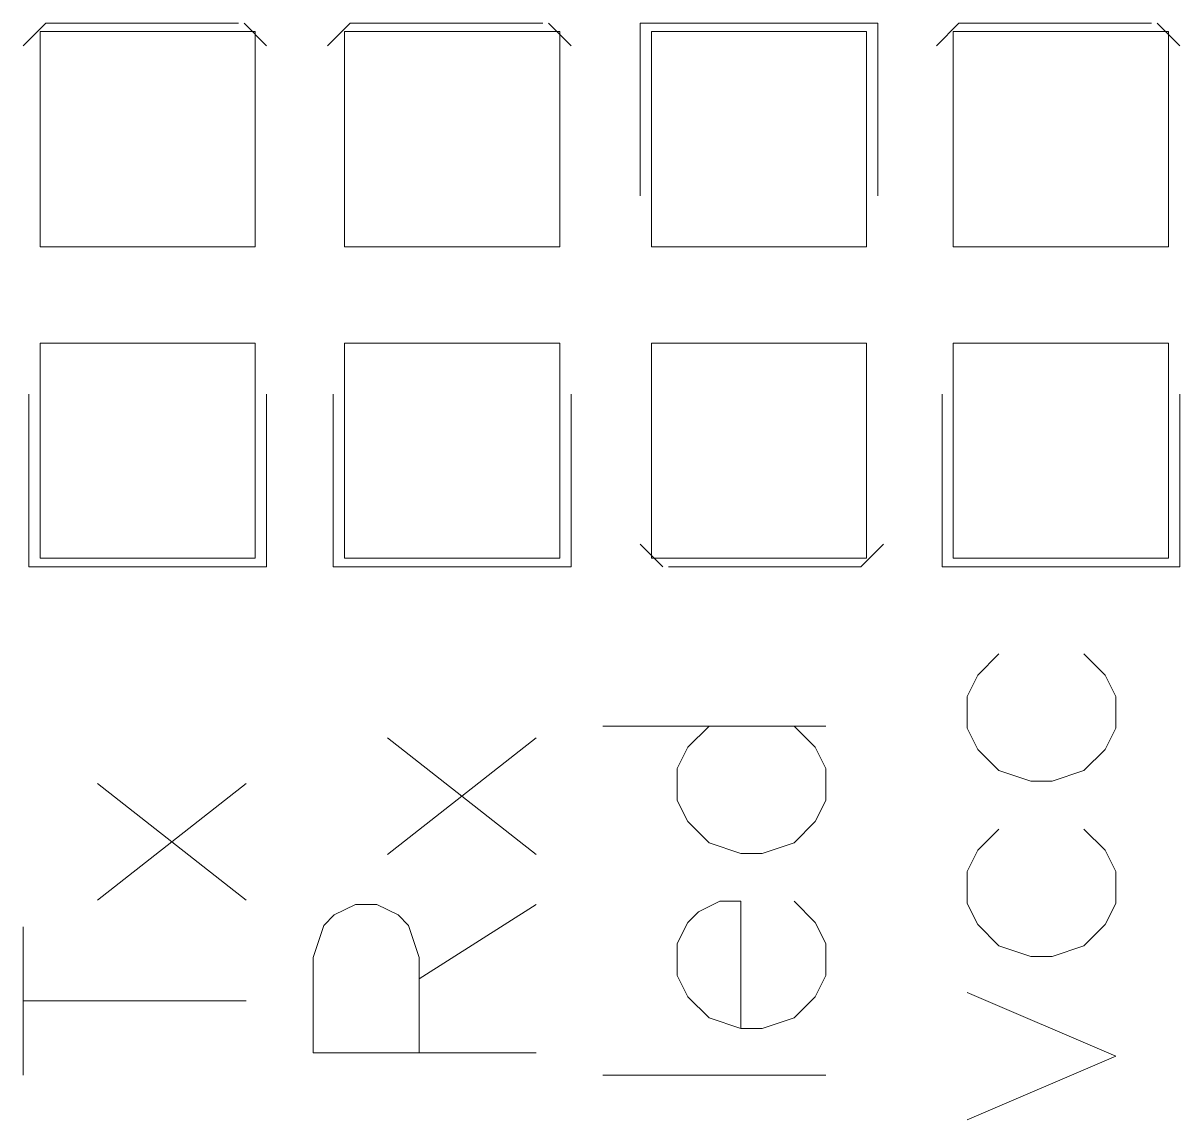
# Model space of a CAD drawing. Header units: millimetres. Extents: x -105 to 95, y -39 to 71.
# Drawn here: x -67.83 to -62.64, y 28.52 to 33.44 of the extents above; entities that cross this region are included whole.
import ezdxf

# ---------------------------------------------------------------- set-up
doc = ezdxf.new("R2010")
doc.units = ezdxf.units.MM
doc.header["$MEASUREMENT"] = 0
doc.layers.add('MultiLayer', color=7, linetype='Continuous')
doc.layers.add('TopOverlay', color=7, linetype='Continuous')

msp = doc.modelspace()

# ---------------------------------------------------------------- linework, layer by layer
at = {"layer": 'MultiLayer', "lineweight": 9}
for points in [[(-67.8262, 33.3379), (-67.8262, 33.3379), (-67.7246, 33.4395), (-67.7246, 33.4395)], [(-67.7246, 33.4395), (-67.7246, 33.4395), (-66.861, 33.4395), (-66.861, 33.4395)], [(-66.8356, 33.4395), (-66.8356, 33.4395), (-66.734, 33.3379), (-66.734, 33.3379)], [(-66.4609, 33.3379), (-66.4609, 33.3379), (-66.3593, 33.4395), (-66.3593, 33.4395)], [(-66.3593, 33.4395), (-66.3593, 33.4395), (-65.4957, 33.4395), (-65.4957, 33.4395)], [(-65.4703, 33.4395), (-65.4703, 33.4395), (-65.3687, 33.3379), (-65.3687, 33.3379)], [(-65.0593, 33.4395), (-65.0593, 33.4395), (-63.9925, 33.4395), (-63.9925, 33.4395)], [(-65.0593, 32.6648), (-65.0593, 32.6648), (-65.0593, 33.4395), (-65.0593, 33.4395)], [(-63.9925, 32.6648), (-63.9925, 32.6648), (-63.9925, 33.4395), (-63.9925, 33.4395)], [(-63.7305, 33.3379), (-63.7305, 33.3379), (-63.6289, 33.4395), (-63.6289, 33.4395)], [(-63.6289, 33.4395), (-63.6289, 33.4395), (-62.7653, 33.4395), (-62.7653, 33.4395)], [(-62.7399, 33.4395), (-62.7399, 33.4395), (-62.6383, 33.3379), (-62.6383, 33.3379)], [(-66.7848, 33.4014), (-66.7848, 33.4014), (-67.75, 33.4014), (-67.75, 33.4014)], [(-67.75, 33.4014), (-67.75, 33.4014), (-67.75, 32.4362), (-67.75, 32.4362)], [(-66.7848, 32.4362), (-66.7848, 32.4362), (-66.7848, 33.4014), (-66.7848, 33.4014)], [(-65.4195, 33.4014), (-65.4195, 33.4014), (-66.3847, 33.4014), (-66.3847, 33.4014)], [(-66.3847, 33.4014), (-66.3847, 33.4014), (-66.3847, 32.4362), (-66.3847, 32.4362)], [(-65.4195, 32.4362), (-65.4195, 32.4362), (-65.4195, 33.4014), (-65.4195, 33.4014)], [(-64.0433, 33.4014), (-64.0433, 33.4014), (-65.0085, 33.4014), (-65.0085, 33.4014)], [(-65.0085, 33.4014), (-65.0085, 33.4014), (-65.0085, 32.4362), (-65.0085, 32.4362)], [(-64.0433, 32.4362), (-64.0433, 32.4362), (-64.0433, 33.4014), (-64.0433, 33.4014)], [(-62.6891, 33.4014), (-62.6891, 33.4014), (-63.6543, 33.4014), (-63.6543, 33.4014)], [(-63.6543, 33.4014), (-63.6543, 33.4014), (-63.6543, 32.4362), (-63.6543, 32.4362)], [(-62.6891, 32.4362), (-62.6891, 32.4362), (-62.6891, 33.4014), (-62.6891, 33.4014)], [(-67.75, 32.4362), (-67.75, 32.4362), (-66.7848, 32.4362), (-66.7848, 32.4362)], [(-66.3847, 32.4362), (-66.3847, 32.4362), (-65.4195, 32.4362), (-65.4195, 32.4362)], [(-65.0085, 32.4362), (-65.0085, 32.4362), (-64.0433, 32.4362), (-64.0433, 32.4362)], [(-63.6543, 32.4362), (-63.6543, 32.4362), (-62.6891, 32.4362), (-62.6891, 32.4362)], [(-66.7848, 32.0044), (-66.7848, 32.0044), (-67.75, 32.0044), (-67.75, 32.0044)], [(-67.75, 32.0044), (-67.75, 32.0044), (-67.75, 31.0392), (-67.75, 31.0392)], [(-66.7848, 31.0392), (-66.7848, 31.0392), (-66.7848, 32.0044), (-66.7848, 32.0044)], [(-65.4195, 32.0044), (-65.4195, 32.0044), (-66.3847, 32.0044), (-66.3847, 32.0044)], [(-66.3847, 32.0044), (-66.3847, 32.0044), (-66.3847, 31.0392), (-66.3847, 31.0392)], [(-65.4195, 31.0392), (-65.4195, 31.0392), (-65.4195, 32.0044), (-65.4195, 32.0044)], [(-64.0433, 32.0044), (-64.0433, 32.0044), (-65.0085, 32.0044), (-65.0085, 32.0044)], [(-65.0085, 32.0044), (-65.0085, 32.0044), (-65.0085, 31.0392), (-65.0085, 31.0392)], [(-64.0433, 31.0392), (-64.0433, 31.0392), (-64.0433, 32.0044), (-64.0433, 32.0044)], [(-62.6891, 32.0044), (-62.6891, 32.0044), (-63.6543, 32.0044), (-63.6543, 32.0044)], [(-63.6543, 32.0044), (-63.6543, 32.0044), (-63.6543, 31.0392), (-63.6543, 31.0392)], [(-62.6891, 31.0392), (-62.6891, 31.0392), (-62.6891, 32.0044), (-62.6891, 32.0044)], [(-67.8008, 31.0011), (-67.8008, 31.0011), (-67.8008, 31.7758), (-67.8008, 31.7758)], [(-66.734, 31.0011), (-66.734, 31.0011), (-66.734, 31.7758), (-66.734, 31.7758)], [(-66.4355, 31.0011), (-66.4355, 31.0011), (-66.4355, 31.7758), (-66.4355, 31.7758)], [(-65.3687, 31.0011), (-65.3687, 31.0011), (-65.3687, 31.7758), (-65.3687, 31.7758)], [(-63.7051, 31.0011), (-63.7051, 31.0011), (-63.7051, 31.7758), (-63.7051, 31.7758)], [(-62.6383, 31.0011), (-62.6383, 31.0011), (-62.6383, 31.7758), (-62.6383, 31.7758)], [(-65.0593, 31.1027), (-65.0593, 31.1027), (-64.9577, 31.0011), (-64.9577, 31.0011)], [(-64.0687, 31.0011), (-64.0687, 31.0011), (-63.9671, 31.1027), (-63.9671, 31.1027)], [(-67.75, 31.0392), (-67.75, 31.0392), (-66.7848, 31.0392), (-66.7848, 31.0392)], [(-66.3847, 31.0392), (-66.3847, 31.0392), (-65.4195, 31.0392), (-65.4195, 31.0392)], [(-65.0085, 31.0392), (-65.0085, 31.0392), (-64.0433, 31.0392), (-64.0433, 31.0392)], [(-63.6543, 31.0392), (-63.6543, 31.0392), (-62.6891, 31.0392), (-62.6891, 31.0392)], [(-67.8008, 31.0011), (-67.8008, 31.0011), (-66.734, 31.0011), (-66.734, 31.0011)], [(-66.4355, 31.0011), (-66.4355, 31.0011), (-65.3687, 31.0011), (-65.3687, 31.0011)], [(-64.9323, 31.0011), (-64.9323, 31.0011), (-64.0687, 31.0011), (-64.0687, 31.0011)], [(-63.7051, 31.0011), (-63.7051, 31.0011), (-62.6383, 31.0011), (-62.6383, 31.0011)]]:
    msp.add_open_spline(points, degree=3, dxfattribs=at)
at = {"layer": 'TopOverlay', "color": 6, "lineweight": 9}
for points in [[(-63.4496, 30.6103), (-63.4496, 30.6103), (-63.5448, 30.5151), (-63.5448, 30.5151)], [(-62.9735, 30.5151), (-62.9735, 30.5151), (-63.0687, 30.6103), (-63.0687, 30.6103)], [(-63.5448, 30.5151), (-63.5448, 30.5151), (-63.5924, 30.4199), (-63.5924, 30.4199)], [(-62.9259, 30.4199), (-62.9259, 30.4199), (-62.9735, 30.5151), (-62.9735, 30.5151)], [(-63.5924, 30.4199), (-63.5924, 30.4199), (-63.5924, 30.2771), (-63.5924, 30.2771)], [(-62.9259, 30.2771), (-62.9259, 30.2771), (-62.9259, 30.4199), (-62.9259, 30.4199)], [(-65.2257, 30.2866), (-65.2257, 30.2866), (-64.2259, 30.2866), (-64.2259, 30.2866)], [(-64.7496, 30.2866), (-64.7496, 30.2866), (-64.8448, 30.1914), (-64.8448, 30.1914)], [(-64.2735, 30.1914), (-64.2735, 30.1914), (-64.3687, 30.2866), (-64.3687, 30.2866)], [(-63.5924, 30.2771), (-63.5924, 30.2771), (-63.5448, 30.1819), (-63.5448, 30.1819)], [(-62.9735, 30.1819), (-62.9735, 30.1819), (-62.9259, 30.2771), (-62.9259, 30.2771)], [(-66.1924, 29.7106), (-66.1924, 29.7106), (-65.5259, 30.2343), (-65.5259, 30.2343)], [(-66.1924, 30.2343), (-66.1924, 30.2343), (-65.5259, 29.7106), (-65.5259, 29.7106)], [(-64.8448, 30.1914), (-64.8448, 30.1914), (-64.8924, 30.0962), (-64.8924, 30.0962)], [(-64.2259, 30.0962), (-64.2259, 30.0962), (-64.2735, 30.1914), (-64.2735, 30.1914)], [(-63.5448, 30.1819), (-63.5448, 30.1819), (-63.4496, 30.0866), (-63.4496, 30.0866)], [(-63.0687, 30.0866), (-63.0687, 30.0866), (-62.9735, 30.1819), (-62.9735, 30.1819)], [(-64.8924, 30.0962), (-64.8924, 30.0962), (-64.8924, 29.9534), (-64.8924, 29.9534)], [(-64.2259, 29.9534), (-64.2259, 29.9534), (-64.2259, 30.0962), (-64.2259, 30.0962)], [(-63.4496, 30.0866), (-63.4496, 30.0866), (-63.3068, 30.039), (-63.3068, 30.039)], [(-63.3068, 30.039), (-63.3068, 30.039), (-63.2116, 30.039), (-63.2116, 30.039)], [(-63.2116, 30.039), (-63.2116, 30.039), (-63.0687, 30.0866), (-63.0687, 30.0866)], [(-67.4924, 29.5059), (-67.4924, 29.5059), (-66.8259, 30.0296), (-66.8259, 30.0296)], [(-67.4924, 30.0296), (-67.4924, 30.0296), (-66.8259, 29.5059), (-66.8259, 29.5059)], [(-64.8924, 29.9534), (-64.8924, 29.9534), (-64.8448, 29.8582), (-64.8448, 29.8582)], [(-64.2735, 29.8582), (-64.2735, 29.8582), (-64.2259, 29.9534), (-64.2259, 29.9534)], [(-64.8448, 29.8582), (-64.8448, 29.8582), (-64.7496, 29.7629), (-64.7496, 29.7629)], [(-64.3687, 29.7629), (-64.3687, 29.7629), (-64.2735, 29.8582), (-64.2735, 29.8582)], [(-63.4496, 29.8248), (-63.4496, 29.8248), (-63.5448, 29.7296), (-63.5448, 29.7296)], [(-62.9735, 29.7296), (-62.9735, 29.7296), (-63.0687, 29.8248), (-63.0687, 29.8248)], [(-64.7496, 29.7629), (-64.7496, 29.7629), (-64.6068, 29.7153), (-64.6068, 29.7153)], [(-64.5116, 29.7153), (-64.5116, 29.7153), (-64.3687, 29.7629), (-64.3687, 29.7629)], [(-63.5448, 29.7296), (-63.5448, 29.7296), (-63.5924, 29.6344), (-63.5924, 29.6344)], [(-62.9259, 29.6344), (-62.9259, 29.6344), (-62.9735, 29.7296), (-62.9735, 29.7296)], [(-64.6068, 29.7153), (-64.6068, 29.7153), (-64.5116, 29.7153), (-64.5116, 29.7153)], [(-63.5924, 29.6344), (-63.5924, 29.6344), (-63.5924, 29.4915), (-63.5924, 29.4915)], [(-62.9259, 29.4915), (-62.9259, 29.4915), (-62.9259, 29.6344), (-62.9259, 29.6344)], [(-66.4305, 29.4392), (-66.4305, 29.4392), (-66.3353, 29.4868), (-66.3353, 29.4868)], [(-66.3353, 29.4868), (-66.3353, 29.4868), (-66.24, 29.4868), (-66.24, 29.4868)], [(-66.24, 29.4868), (-66.24, 29.4868), (-66.1448, 29.4392), (-66.1448, 29.4392)], [(-66.0496, 29.1536), (-66.0496, 29.1536), (-65.5259, 29.4868), (-65.5259, 29.4868)], [(-64.702, 29.5011), (-64.702, 29.5011), (-64.7972, 29.4535), (-64.7972, 29.4535)], [(-64.6068, 29.5011), (-64.6068, 29.5011), (-64.702, 29.5011), (-64.702, 29.5011)], [(-64.6068, 28.9298), (-64.6068, 28.9298), (-64.6068, 29.5011), (-64.6068, 29.5011)], [(-64.2735, 29.4059), (-64.2735, 29.4059), (-64.3687, 29.5011), (-64.3687, 29.5011)], [(-63.5924, 29.4915), (-63.5924, 29.4915), (-63.5448, 29.3963), (-63.5448, 29.3963)], [(-62.9735, 29.3963), (-62.9735, 29.3963), (-62.9259, 29.4915), (-62.9259, 29.4915)], [(-66.4781, 29.3916), (-66.4781, 29.3916), (-66.4305, 29.4392), (-66.4305, 29.4392)], [(-66.1448, 29.4392), (-66.1448, 29.4392), (-66.0972, 29.3916), (-66.0972, 29.3916)], [(-64.7972, 29.4535), (-64.7972, 29.4535), (-64.8448, 29.4059), (-64.8448, 29.4059)], [(-67.8257, 28.7203), (-67.8257, 28.7203), (-67.8257, 29.3868), (-67.8257, 29.3868)], [(-66.5257, 29.2488), (-66.5257, 29.2488), (-66.4781, 29.3916), (-66.4781, 29.3916)], [(-66.0972, 29.3916), (-66.0972, 29.3916), (-66.0496, 29.2488), (-66.0496, 29.2488)], [(-64.8448, 29.4059), (-64.8448, 29.4059), (-64.8924, 29.3107), (-64.8924, 29.3107)], [(-64.2259, 29.3107), (-64.2259, 29.3107), (-64.2735, 29.4059), (-64.2735, 29.4059)], [(-63.5448, 29.3963), (-63.5448, 29.3963), (-63.4496, 29.3011), (-63.4496, 29.3011)], [(-63.0687, 29.3011), (-63.0687, 29.3011), (-62.9735, 29.3963), (-62.9735, 29.3963)], [(-64.8924, 29.3107), (-64.8924, 29.3107), (-64.8924, 29.1678), (-64.8924, 29.1678)], [(-64.2259, 29.1678), (-64.2259, 29.1678), (-64.2259, 29.3107), (-64.2259, 29.3107)], [(-63.4496, 29.3011), (-63.4496, 29.3011), (-63.3068, 29.2535), (-63.3068, 29.2535)], [(-63.2116, 29.2535), (-63.2116, 29.2535), (-63.0687, 29.3011), (-63.0687, 29.3011)], [(-66.5257, 28.8203), (-66.5257, 28.8203), (-66.5257, 29.2488), (-66.5257, 29.2488)], [(-66.0496, 29.2488), (-66.0496, 29.2488), (-66.0496, 28.8203), (-66.0496, 28.8203)], [(-63.3068, 29.2535), (-63.3068, 29.2535), (-63.2116, 29.2535), (-63.2116, 29.2535)], [(-64.8924, 29.1678), (-64.8924, 29.1678), (-64.8448, 29.0726), (-64.8448, 29.0726)], [(-64.2735, 29.0726), (-64.2735, 29.0726), (-64.2259, 29.1678), (-64.2259, 29.1678)], [(-67.8257, 29.0536), (-67.8257, 29.0536), (-66.8259, 29.0536), (-66.8259, 29.0536)], [(-64.8448, 29.0726), (-64.8448, 29.0726), (-64.7496, 28.9774), (-64.7496, 28.9774)], [(-64.3687, 28.9774), (-64.3687, 28.9774), (-64.2735, 29.0726), (-64.2735, 29.0726)], [(-63.5924, 29.0916), (-63.5924, 29.0916), (-62.9259, 28.806), (-62.9259, 28.806)], [(-64.7496, 28.9774), (-64.7496, 28.9774), (-64.6068, 28.9298), (-64.6068, 28.9298)], [(-64.5116, 28.9298), (-64.5116, 28.9298), (-64.3687, 28.9774), (-64.3687, 28.9774)], [(-64.6068, 28.9298), (-64.6068, 28.9298), (-64.5116, 28.9298), (-64.5116, 28.9298)], [(-66.5257, 28.8203), (-66.5257, 28.8203), (-65.5259, 28.8203), (-65.5259, 28.8203)], [(-63.5924, 28.5203), (-63.5924, 28.5203), (-62.9259, 28.806), (-62.9259, 28.806)], [(-65.2257, 28.7203), (-65.2257, 28.7203), (-64.2259, 28.7203), (-64.2259, 28.7203)]]:
    msp.add_open_spline(points, degree=3, dxfattribs=at)

doc.saveas('drawing.dxf')
